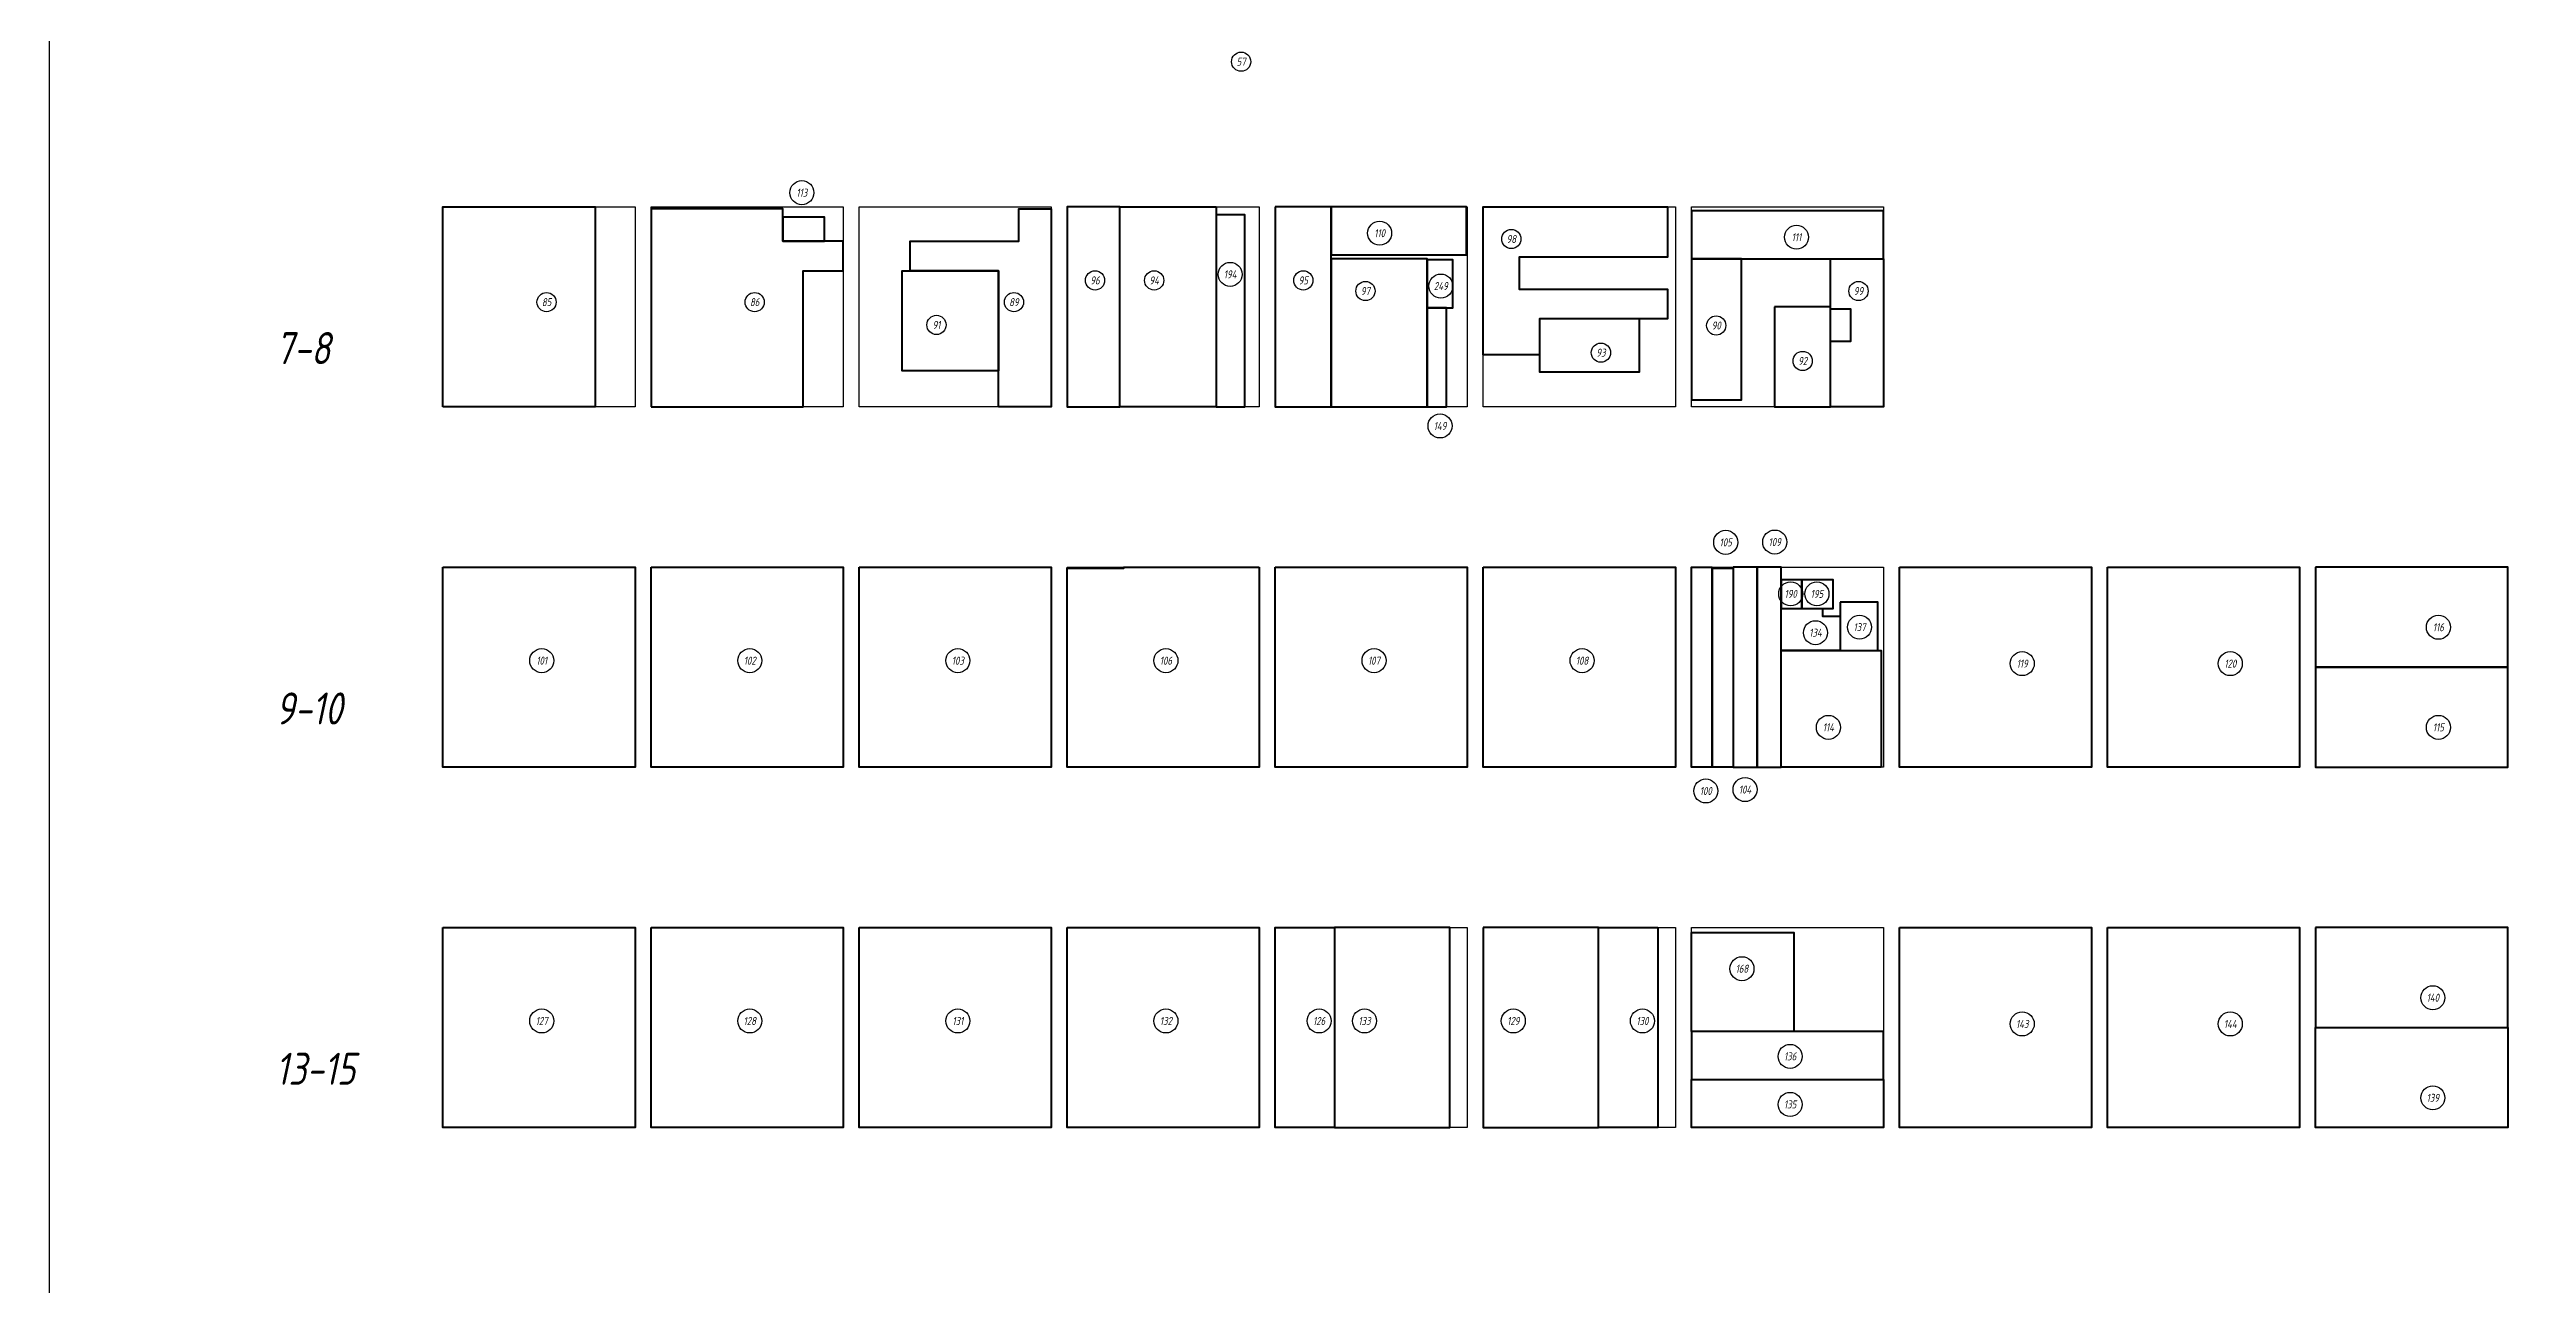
# Model space of a CAD drawing. Header units: millimetres. Extents: x -58926 to 122586, y -58688 to 8347.
# Drawn here: x 32607 to 48017, y -41885 to -34172 of the extents above; entities that cross this region are included whole.
import ezdxf
from ezdxf.enums import TextEntityAlignment as Align

# ---------------------------------------------------------------- set-up
doc = ezdxf.new("R2010")
doc.units = ezdxf.units.MM
doc.layers.add('100 noprint', color=1, linetype='Continuous', plot=False)
doc.layers.add('103 ГВЛ слой 1', color=7, linetype='Continuous')
doc.layers.add('104 ГВЛ слой 2', color=7, linetype='Continuous')
doc.styles.add('ГОСТ-ISOCPEUR', font='isocpeui.ttf', dxfattribs={"width": 0.8})

msp = doc.modelspace()

# ---------------------------------------------------------------- linework, layer by layer
for points in [[(35066.658, -35154.527), (36266.658, -35154.527), (36266.658, -36404.527), (35066.658, -36404.527)], [(36366.658, -35154.527), (37566.658, -35154.527), (37566.658, -36404.527), (36366.658, -36404.527)], [(37666.658, -35154.527), (38866.658, -35154.527), (38866.658, -36404.527), (37666.658, -36404.527)], [(38966.658, -35154.527), (40166.658, -35154.527), (40166.658, -36404.527), (38966.658, -36404.527)], [(40266.658, -35154.527), (41466.658, -35154.527), (41466.658, -36404.527), (40266.658, -36404.527)], [(41566.658, -35154.527), (42766.658, -35154.527), (42766.658, -36404.527), (41566.658, -36404.527)], [(42866.658, -35154.527), (44066.658, -35154.527), (44066.658, -36404.527), (42866.658, -36404.527)], [(35066.658, -37404.527), (36266.658, -37404.527), (36266.658, -38654.527), (35066.658, -38654.527)], [(36366.658, -37404.527), (37566.658, -37404.527), (37566.658, -38654.527), (36366.658, -38654.527)], [(37666.658, -37404.527), (38866.658, -37404.527), (38866.658, -38654.527), (37666.658, -38654.527)], [(38966.658, -37404.527), (40166.658, -37404.527), (40166.658, -38654.527), (38966.658, -38654.527)], [(40266.658, -37404.527), (41466.658, -37404.527), (41466.658, -38654.527), (40266.658, -38654.527)], [(41566.658, -37404.527), (42766.658, -37404.527), (42766.658, -38654.527), (41566.658, -38654.527)], [(42866.658, -37404.527), (44066.658, -37404.527), (44066.658, -38654.527), (42866.658, -38654.527)], [(44166.658, -37404.527), (45366.658, -37404.527), (45366.658, -38654.527), (44166.658, -38654.527)], [(45466.658, -37404.527), (46666.658, -37404.527), (46666.658, -38654.527), (45466.658, -38654.527)], [(46766.658, -37404.527), (47966.658, -37404.527), (47966.658, -38654.527), (46766.658, -38654.527)], [(35066.658, -39654.527), (36266.658, -39654.527), (36266.658, -40904.527), (35066.658, -40904.527)], [(36366.658, -39654.527), (37566.658, -39654.527), (37566.658, -40904.527), (36366.658, -40904.527)], [(37666.658, -39654.527), (38866.658, -39654.527), (38866.658, -40904.527), (37666.658, -40904.527)], [(38966.658, -39654.527), (40166.658, -39654.527), (40166.658, -40904.527), (38966.658, -40904.527)], [(40266.658, -39654.527), (41466.658, -39654.527), (41466.658, -40904.527), (40266.658, -40904.527)], [(41566.658, -39654.527), (42766.658, -39654.527), (42766.658, -40904.527), (41566.658, -40904.527)], [(42866.658, -39654.527), (44066.658, -39654.527), (44066.658, -40904.527), (42866.658, -40904.527)], [(44166.658, -39654.527), (45366.658, -39654.527), (45366.658, -40904.527), (44166.658, -40904.527)], [(45466.658, -39654.527), (46666.658, -39654.527), (46666.658, -40904.527), (45466.658, -40904.527)], [(46766.658, -39654.527), (47966.658, -39654.527), (47966.658, -40904.527), (46766.658, -40904.527)]]:
    msp.add_lwpolyline(points, close=True)
at = {"layer": '100 noprint'}
msp.add_lwpolyline([(32607.243, -25692.141), (32607.243, -58688.31), (63040.709, -58688.31), (63040.709, -25692.141)], close=True, dxfattribs=at)
at = {"layer": '103 ГВЛ слой 1', "color": 6, "lineweight": 40}
for points in [[(35066.658, -36404.527), (35066.658, -35154.527), (36016.658, -35154.527), (36016.658, -36404.527)], [(36366.658, -36404.527), (37316.658, -36404.527), (37316.658, -35554.527), (37566.658, -35554.527), (37566.658, -35368.527), (37189.658, -35368.527), (37189.658, -35168.527), (36366.658, -35168.527)], [(37189.658, -35368.527), (37450.158, -35368.527), (37450.158, -35218.527), (37189.658, -35218.527)], [(38536.658, -36404.527), (38536.658, -35554.527), (37986.658, -35554.527), (37986.658, -35368.527), (38663.658, -35368.527), (38663.658, -35168.527), (38866.658, -35168.527), (38866.658, -36404.527)], [(39896.658, -36404.527), (40077.158, -36404.527), (40077.158, -35204.527), (39896.658, -35204.527)], [(41462.158, -35454.527), (41462.158, -35154.527), (40616.658, -35154.527), (40616.658, -35454.527)], [(42866.658, -35179.527), (42866.658, -35479.527), (44066.658, -35479.527), (44066.658, -35179.527)], [(41216.658, -35486.027), (41216.658, -35786.027), (41376.658, -35786.027), (41376.658, -35486.027)], [(42866.658, -36359.527), (43180.658, -36359.527), (43180.658, -35479.527), (42866.658, -35479.527)], [(35066.658, -37404.527), (36266.658, -37404.527), (36266.658, -38654.527), (35066.658, -38654.527)], [(36366.658, -37404.527), (37566.658, -37404.527), (37566.658, -38654.527), (36366.658, -38654.527)], [(37666.658, -37404.527), (38866.658, -37404.527), (38866.658, -38654.527), (37666.658, -38654.527)], [(40166.658, -37404.527), (40166.658, -38654.527), (38966.658, -38654.527), (38966.658, -37411.027), (39321.158, -37411.027), (39321.158, -37404.527)], [(40266.658, -37404.527), (41466.658, -37404.527), (41466.658, -38654.527), (40266.658, -38654.527)], [(41566.658, -37404.527), (42766.658, -37404.527), (42766.658, -38654.527), (41566.658, -38654.527)], [(42996.658, -37404.527), (42996.658, -38654.527), (42866.658, -38654.527), (42866.658, -37404.527)], [(43126.658, -37411.027), (43126.658, -38654.527), (42996.658, -38654.527), (42996.658, -37411.027)], [(43126.658, -37404.527), (43126.658, -38654.527), (43276.658, -38654.527), (43276.658, -37404.527)], [(43276.658, -37404.527), (43276.658, -38654.527), (43426.658, -38654.527), (43426.658, -37404.527)], [(43556.658, -37664.027), (43556.658, -37483.527), (43426.658, -37483.527), (43426.658, -37664.027)], [(43556.658, -37483.527), (43556.658, -37664.027), (43751.658, -37664.027), (43751.658, -37483.527)], [(43426.658, -37924.527), (43426.658, -37664.027), (43686.658, -37664.027), (43686.658, -37711.527), (43796.658, -37711.527), (43796.658, -37924.527)], [(43796.658, -37624.527), (43796.658, -37924.527), (44032.158, -37924.527), (44032.158, -37624.527)], [(35066.658, -39654.527), (36266.658, -39654.527), (36266.658, -40904.527), (35066.658, -40904.527)], [(36366.658, -39654.527), (37566.658, -39654.527), (37566.658, -40904.527), (36366.658, -40904.527)], [(37666.658, -39654.527), (38866.658, -39654.527), (38866.658, -40904.527), (37666.658, -40904.527)], [(38966.658, -39654.527), (40166.658, -39654.527), (40166.658, -40904.527), (38966.658, -40904.527)], [(40636.658, -39654.527), (40636.658, -40904.527), (40266.658, -40904.527), (40266.658, -39654.527)], [(40636.658, -39654.527), (40636.658, -40904.527), (41356.658, -40904.527), (41356.658, -39654.527)], [(41566.658, -39654.527), (41566.658, -40904.527), (42286.658, -40904.527), (42286.658, -39654.527)], [(42656.658, -39654.527), (42656.658, -40904.527), (42286.658, -40904.527), (42286.658, -39654.527)], [(42866.658, -40304.527), (42866.658, -40604.527), (44066.658, -40604.527), (44066.658, -40304.527)], [(44066.658, -40604.527), (44066.658, -40904.527), (42866.658, -40904.527), (42866.658, -40604.527)]]:
    msp.add_lwpolyline(points, close=True, dxfattribs=at)
at = {"layer": '103 ГВЛ слой 1', "color": 6}
for centre, radius in [((40053.592, -34248.776), 60), ((37308.962, -35066.598), 75), ((40918.836, -35319.747), 75), ((43523.336, -35344.747), 75), ((39984.949, -35576.737), 75), ((41301.278, -35649.697), 75), ((35714.036, -35750.127), 60), ((37014.036, -35750.127), 60), ((38634.036, -35750.127), 60), ((43022.014, -35896.16), 60), ((43080.887, -37250.084), 75), ((43387.31, -37248.048), 75), ((43487.005, -37571.818), 75), ((43651.066, -37571.818), 75), ((43641.778, -37814.363), 75), ((43917.421, -37779.827), 75), ((35683.658, -37988.913), 75), ((36983.658, -37988.913), 75), ((38283.658, -37988.913), 75), ((39583.658, -37988.913), 75), ((40883.658, -37988.913), 75), ((42183.658, -37988.913), 75), ((42956.489, -38802.624), 75), ((43201.848, -38793.981), 75), ((35683.658, -40238.913), 75), ((36983.658, -40238.913), 75), ((38283.658, -40238.913), 75), ((39583.658, -40238.913), 75), ((40540.692, -40238.913), 75), ((40824.08, -40238.913), 75), ((41754.08, -40238.913), 75), ((42560.692, -40238.913), 75), ((43483.658, -40459.827), 75), ((43483.658, -40759.827), 75)]:
    msp.add_circle(centre, radius, dxfattribs=at)
at = {"layer": '104 ГВЛ слой 2', "color": 3, "lineweight": 40}
for points in [[(39296.658, -36404.527), (39296.658, -35154.527), (38966.658, -35154.527), (38966.658, -36404.527)], [(39896.658, -35154.527), (39896.658, -36404.527), (39296.658, -36404.527), (39296.658, -35154.527)], [(40266.658, -35154.527), (40266.658, -36404.527), (40616.658, -36404.527), (40616.658, -35154.527)], [(41566.658, -36079.527), (41566.658, -35154.527), (42716.658, -35154.527), (42716.658, -35468.527), (41789.658, -35468.527), (41789.658, -35668.527), (42716.658, -35668.527), (42716.658, -35854.527), (41916.658, -35854.527), (41916.658, -36079.527)], [(38536.658, -35554.527), (38536.658, -36179.527), (37936.658, -36179.527), (37936.658, -35554.527)], [(41216.658, -36404.527), (41216.658, -35479.527), (40616.658, -35479.527), (40616.658, -36404.527)], [(43736.658, -36404.527), (43736.658, -35993.527), (43863.658, -35993.527), (43863.658, -35793.527), (43736.658, -35793.527), (43736.658, -35479.527), (44066.658, -35479.527), (44066.658, -36404.527)], [(41216.658, -35786.027), (41216.658, -36404.527), (41336.658, -36404.527), (41336.658, -35786.027)], [(42541.658, -35854.527), (41916.658, -35854.527), (41916.658, -36184.527), (42541.658, -36184.527)], [(43386.658, -35779.527), (43386.658, -36404.527), (43736.658, -36404.527), (43736.658, -35779.527)], [(44166.658, -37404.527), (45366.658, -37404.527), (45366.658, -38654.527), (44166.658, -38654.527)], [(45466.658, -37404.527), (46666.658, -37404.527), (46666.658, -38654.527), (45466.658, -38654.527)], [(46766.658, -37404.527), (46766.658, -38029.527), (47966.658, -38029.527), (47966.658, -37404.527)], [(44051.658, -38654.527), (43426.658, -38654.527), (43426.658, -37924.527), (44051.658, -37924.527)], [(46766.658, -38029.527), (46766.658, -38654.527), (47966.658, -38654.527), (47966.658, -38029.527)], [(42866.658, -40304.527), (42866.658, -39686.027), (43506.658, -39686.027), (43506.658, -40304.527)], [(44166.658, -39654.527), (45366.658, -39654.527), (45366.658, -40904.527), (44166.658, -40904.527)], [(45466.658, -39654.527), (46666.658, -39654.527), (46666.658, -40904.527), (45466.658, -40904.527)], [(46766.658, -39654.527), (46766.658, -40279.527), (47966.658, -40279.527), (47966.658, -39654.527)], [(47966.658, -40279.527), (47966.658, -40904.527), (46766.658, -40904.527), (46766.658, -40279.527)]]:
    msp.add_lwpolyline(points, close=True, dxfattribs=at)
at = {"layer": '104 ГВЛ слой 2', "color": 3}
for centre, radius in [((41741.887, -35355.81), 60), ((39140.748, -35614.39), 60), ((39510.081, -35614.39), 60), ((40441.887, -35614.39), 60), ((40830.081, -35680.81), 60), ((43910.748, -35680.81), 60), ((38150.081, -35892.49), 60), ((42301.465, -36065.562), 60), ((43561.887, -36117.49), 60), ((41296.261, -36523.435), 75), ((47533.78, -37780.44), 75), ((44933.78, -38007.489), 75), ((46233.78, -38007.489), 75), ((43722.602, -38405.44), 75), ((47533.78, -38405.44), 75), ((43182.615, -39912.459), 75), ((47499.062, -40093.677), 75), ((44933.78, -40257.489), 75), ((46233.78, -40257.489), 75), ((47499.062, -40718.677), 75)]:
    msp.add_circle(centre, radius, dxfattribs=at)

# ---------------------------------------------------------------- texts
at = {"layer": '100 noprint', "linetype": 'Continuous', "style": 'ГОСТ-ISOCPEUR', "width": 0.8}
for s, p in [('7-8', (34021.354, -36137.395)), ('9-10', (34021.354, -38387.395)), ('13-15', (34021.354, -40637.395))]:
    msp.add_text(s, height=200, dxfattribs=at).set_placement(p)
at = {"layer": '103 ГВЛ слой 1', "color": 6, "style": 'ГОСТ-ISOCPEUR', "width": 0.8}
for s, p in [('57', (40053.592, -34248.776)), ('113', (37308.962, -35066.598)), ('110', (40918.836, -35319.747)), ('111', (43523.336, -35344.747)), ('194', (39984.949, -35576.737)), ('85', (35714.036, -35750.127)), ('86', (37014.036, -35750.127)), ('89', (38634.036, -35750.127)), ('249', (41301.278, -35649.697)), ('90', (43022.014, -35896.16)), ('105', (43080.887, -37250.084)), ('109', (43387.31, -37248.048)), ('190', (43487.005, -37571.818)), ('195', (43651.066, -37571.818)), ('134', (43641.778, -37814.363)), ('137', (43917.421, -37779.827)), ('101', (35683.658, -37988.913)), ('102', (36983.658, -37988.913)), ('103', (38283.658, -37988.913)), ('106', (39583.658, -37988.913)), ('107', (40883.658, -37988.913)), ('108', (42183.658, -37988.913)), ('100', (42956.489, -38802.624)), ('104', (43201.848, -38793.981)), ('127', (35683.658, -40238.913)), ('128', (36983.658, -40238.913)), ('131', (38283.658, -40238.913)), ('132', (39583.658, -40238.913)), ('126', (40540.692, -40238.913)), ('133', (40824.08, -40238.913)), ('129', (41754.08, -40238.913)), ('130', (42560.692, -40238.913)), ('136', (43483.658, -40459.827)), ('135', (43483.658, -40759.827))]:
    msp.add_text(s, height=50, dxfattribs=at).set_placement(p, align=Align.MIDDLE)
at = {"layer": '104 ГВЛ слой 2', "color": 3, "style": 'ГОСТ-ISOCPEUR', "width": 0.8}
for s, p in [('98', (41741.887, -35355.81)), ('96', (39140.748, -35614.39)), ('94', (39510.081, -35614.39)), ('95', (40441.887, -35614.39)), ('97', (40830.081, -35680.81)), ('99', (43910.748, -35680.81)), ('91', (38150.081, -35892.49)), ('93', (42301.465, -36065.562)), ('92', (43561.887, -36117.49)), ('149', (41296.261, -36523.435)), ('116', (47533.78, -37780.44)), ('119', (44933.78, -38007.489)), ('120', (46233.78, -38007.489)), ('114', (43722.602, -38405.44)), ('115', (47533.78, -38405.44)), ('168', (43182.615, -39912.459)), ('140', (47499.062, -40093.677)), ('143', (44933.78, -40257.489)), ('144', (46233.78, -40257.489)), ('139', (47499.062, -40718.677))]:
    msp.add_text(s, height=50, dxfattribs=at).set_placement(p, align=Align.MIDDLE)

doc.saveas('drawing.dxf')
